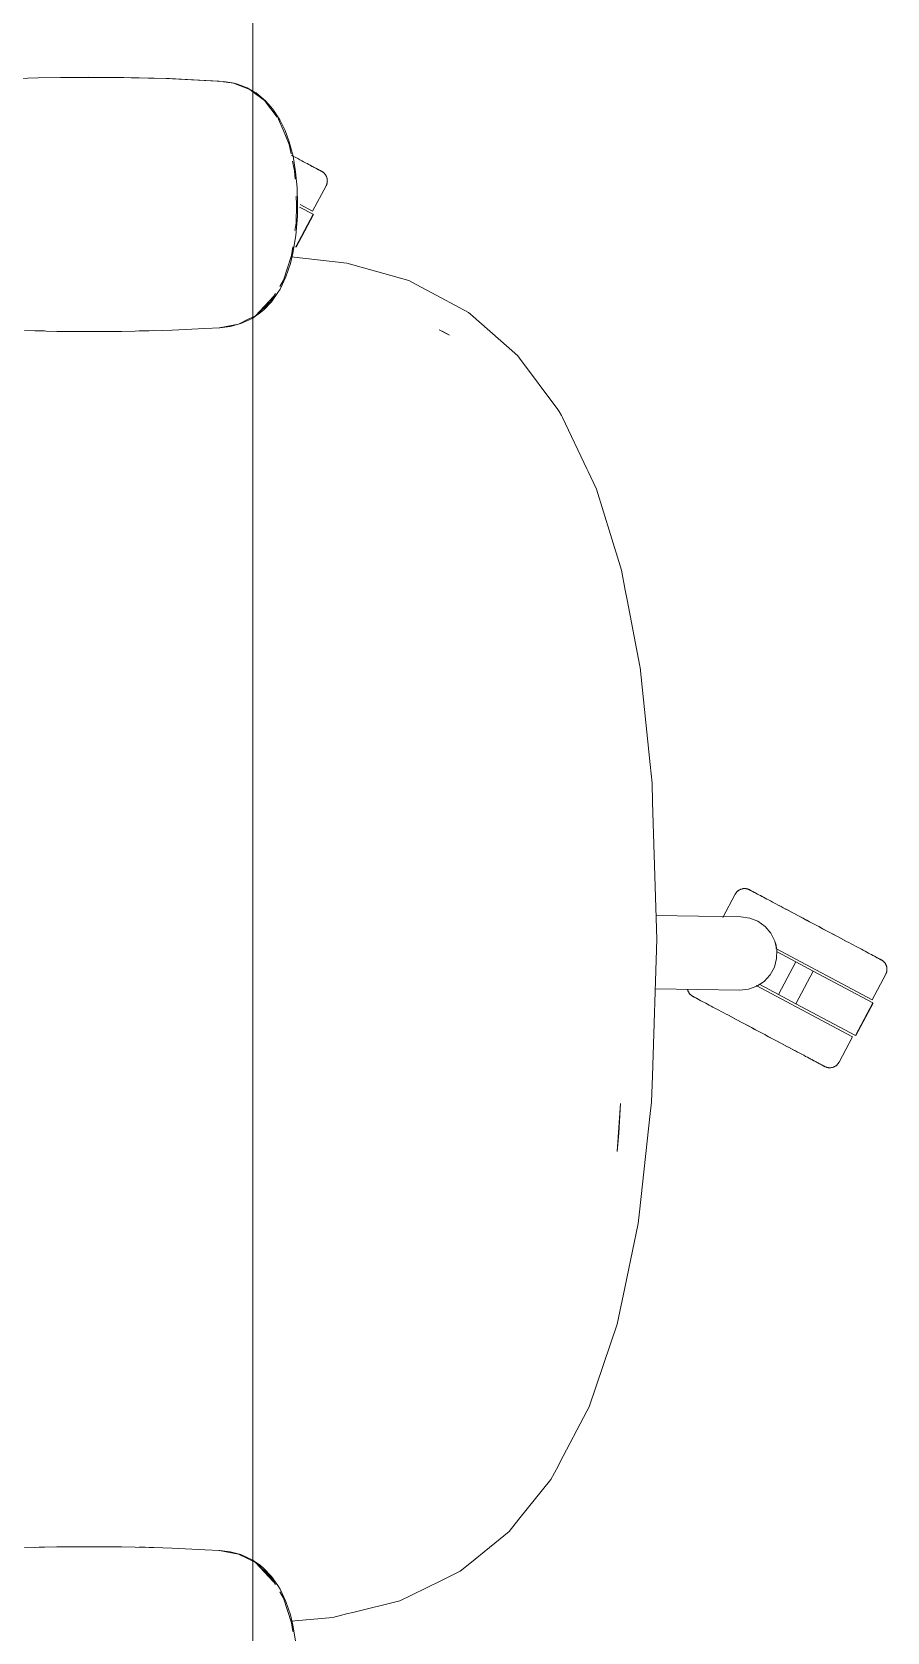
# Model space of a CAD drawing. Header units: millimetres. Extents: x 90978 to 295199, y -4084 to 97293.
# Drawn here: x 198313 to 198639, y 30893 to 31503 of the extents above; entities that cross this region are included whole.
import ezdxf

# ---------------------------------------------------------------- set-up
doc = ezdxf.new("R2010")
doc.units = ezdxf.units.MM
doc.header["$MEASUREMENT"] = 0
doc.layers.add('G-IMPT', color=8, linetype='CONTINUOUS', lineweight=9)
doc.layers.add('I-FURN', color=8, linetype='CONTINUOUS', lineweight=9)

msp = doc.modelspace()

# ---------------------------------------------------------------- linework, layer by layer
at = {"layer": 'G-IMPT'}
for p, q in [((198303.36, 31484.77), (198315.12, 31485.16)), ((198323.54, 31485.33), (198315.12, 31485.16)), ((198323.54, 31485.33), (198334.33, 31485.42)), ((198323.54, 31485.33), (198343.73, 31485.37)), ((198323.54, 31485.33), (198353.56, 31485.21)), ((198353.56, 31485.21), (198334.33, 31485.42)), ((198343.73, 31485.37), (198353.56, 31485.21)), ((198343.73, 31485.37), (198365.12, 31484.87)), ((198343.73, 31485.37), (198363.91, 31484.91)), ((198343.73, 31485.33), (198345.76, 31485.35)), ((198345.76, 31485.35), (198347.68, 31485.28)), ((198353.56, 31485.21), (198365.12, 31484.87)), ((198365.12, 31484.87), (198363.91, 31484.91)), ((198363.91, 31484.91), (198385.7, 31483.82)), ((198363.91, 31484.91), (198384.09, 31483.93)), ((198365.12, 31484.87), (198385.7, 31483.82)), ((198385.7, 31483.82), (198384.09, 31483.93)), ((198385.7, 31483.82), (198387.34, 31483.57)), ((198389.56, 31483.11), (198385.71, 31483.69)), ((198389.74, 31483.13), (198387.34, 31483.57)), ((198389.56, 31483.11), (198395.76, 31480.7)), ((198389.74, 31483.13), (198391.08, 31482.76)), ((198394.73, 31481.36), (198391.08, 31482.76)), ((198394.73, 31481.36), (198396.96, 31480.09)), ((198395.76, 31480.7), (198396.96, 31479.8)), ((198396.96, 31480.09), (198398.16, 31479.41)), ((198396.96, 31479.8), (198401.38, 31476.53)), ((198398.16, 31479.41), (198401.9, 31476.33)), ((198401.38, 31476.53), (198406.23, 31470.22)), ((198404.57, 31473.29), (198401.9, 31476.33)), ((198407.22, 31469.24), (198404.57, 31473.29)), ((198406.6, 31469.74), (198408.44, 31465.35)), ((198407.22, 31469.24), (198409.2, 31465.17)), ((198410.77, 31459.72), (198408.44, 31465.35)), ((198410.79, 31460.84), (198409.2, 31465.17)), ((198410.77, 31459.72), (198411.47, 31456.26)), ((198410.79, 31460.84), (198412.22, 31455.36)), ((198412.04, 31453.49), (198412.8, 31449.76)), ((198413.22, 31449.42), (198412.22, 31455.36)), ((198412.8, 31449.76), (198413, 31446.56)), ((198413.22, 31449.42), (198413.79, 31443.27)), ((198413.97, 31436.93), (198413.79, 31443.27)), ((198413.36, 31429.77), (198413.59, 31436.93)), ((198413.4, 31440.04), (198413.59, 31436.93)), ((198413.88, 31432.43), (198413.97, 31436.93)), ((198413.36, 31429.77), (198412.97, 31426.99)), ((198413.88, 31432.43), (198413.3, 31425.11)), ((198412.18, 31418.35), (198413.3, 31425.11)), ((198411.63, 31417.51), (198408.6, 31408.12)), ((198411.21, 31414.42), (198412.18, 31418.35)), ((198411.51, 31417), (198432.79, 31414.59)), ((198412.1, 31420.8), (198411.63, 31417.51)), ((198411.21, 31414.42), (198409.47, 31409.34)), ((198435.05, 31413.95), (198432.79, 31414.59)), ((198435.05, 31413.95), (198456.4, 31407.95)), ((198407.26, 31404.7), (198406.46, 31403.33)), ((198408.6, 31408.12), (198407.14, 31405.67)), ((198409.47, 31409.34), (198407.26, 31404.7)), ((198456.4, 31407.95), (198457.51, 31407.35)), ((198457.51, 31407.35), (198468.75, 31401.34)), ((198404.83, 31401.9), (198397.93, 31394.51)), ((198403.64, 31399.82), (198397.93, 31394.51)), ((198403.42, 31400.28), (198400.34, 31396.74)), ((198401.14, 31396.83), (198404.01, 31399.87)), ((198404.83, 31401.9), (198403.55, 31400.43)), ((198405.53, 31402.97), (198403.64, 31399.82)), ((198404.01, 31399.87), (198406.46, 31403.33)), ((198468.75, 31401.34), (198479.18, 31395.76)), ((198395.69, 31393.41), (198391.44, 31391.31)), ((198396.6, 31393.49), (198392.28, 31391.5)), ((198395.69, 31393.41), (198396.96, 31394.03)), ((198396.6, 31393.49), (198399.82, 31395.69)), ((198397.1, 31394.1), (198397.93, 31394.51)), ((198397.93, 31394.51), (198400.34, 31396.74)), ((198401.14, 31396.83), (198399.82, 31395.69)), ((198479.85, 31395.17), (198479.18, 31395.76)), ((198494.64, 31382.15), (198479.85, 31395.17)), ((198322.18, 31388.56), (198309.87, 31388.86)), ((198313.74, 31388.78), (198315.4, 31388.7)), ((198315.4, 31388.7), (198317.53, 31388.7)), ((198322.18, 31388.56), (198327.65, 31388.49)), ((198342.37, 31388.48), (198327.65, 31388.49)), ((198346.88, 31388.53), (198342.37, 31388.48)), ((198346.88, 31388.53), (198362.55, 31388.91)), ((198353.6, 31388.71), (198355.82, 31388.71)), ((198359.15, 31388.85), (198355.82, 31388.71)), ((198362.55, 31388.91), (198366.09, 31389.04)), ((198378.65, 31389.65), (198366.09, 31389.04)), ((198378.65, 31389.65), (198384.32, 31389.93)), ((198391.44, 31391.31), (198384.09, 31389.93)), ((198384.32, 31389.93), (198388.32, 31390.43)), ((198388.32, 31390.43), (198392.28, 31391.5)), ((198469.59, 31388.32), (198467.99, 31389.1)), ((198471.88, 31387.15), (198467.99, 31389.1)), ((198471.88, 31387.15), (198469.59, 31388.32)), ((198494.64, 31382.15), (198497.9, 31379.28)), ((198498.62, 31378.31), (198497.9, 31379.28)), ((198513.19, 31358.82), (198498.62, 31378.31)), ((198513.19, 31358.82), (198513.65, 31358.05)), ((198513.65, 31358.05), (198514.59, 31356.47)), ((198515.01, 31355.76), (198514.59, 31356.47)), ((198515.01, 31355.76), (198524.28, 31336.12)), ((198524.28, 31336.12), (198524.71, 31335.2)), ((198527.9, 31328.44), (198524.71, 31335.2)), ((198527.9, 31328.44), (198533.22, 31311.17)), ((198533.22, 31311.17), (198537.42, 31297.56)), ((198537.42, 31297.56), (198538.88, 31289.96)), ((198539.58, 31286.29), (198538.88, 31289.96)), ((198539.58, 31286.29), (198544.45, 31260.91)), ((198544.54, 31260.45), (198544.45, 31260.91)), ((198544.54, 31260.45), (198548.36, 31223.46)), ((198548.36, 31223.46), (198549.09, 31216.39)), ((198549.31, 31209.13), (198549.09, 31216.39)), ((198550.93, 31156.97), (198549.31, 31209.13)), ((198549.23, 31104.79), (198550.93, 31156.97)), ((198549.23, 31104.79), (198548.9, 31094.84)), ((198537.02, 31094.31), (198535.77, 31076.03)), ((198537.02, 31094.31), (198536.38, 31082.97)), ((198548.42, 31090.47), (198548.9, 31094.84)), ((198548.42, 31090.47), (198544.29, 31053.03)), ((198535.77, 31076.03), (198536.38, 31082.97)), ((198543.8, 31048.61), (198544.29, 31053.03)), ((198539.46, 31027.67), (198543.8, 31048.61)), ((198539.46, 31027.67), (198538.69, 31023.99)), ((198538.69, 31023.99), (198535.82, 31010.16)), ((198533.3, 31002.73), (198535.82, 31010.16)), ((198533.3, 31002.73), (198525.16, 30978.64)), ((198524.28, 30976.98), (198525.16, 30978.64)), ((198513.98, 30957.47), (198524.28, 30976.98)), ((198510.55, 30950.97), (198513.26, 30956.1)), ((198513.98, 30957.47), (198513.26, 30956.1)), ((198510.55, 30950.97), (198498.34, 30935.83)), ((198494.58, 30931.17), (198498.34, 30935.83)), ((198479.63, 30919), (198494.58, 30931.17)), ((198322.18, 30925.3), (198309.87, 30925.01)), ((198313.74, 30925.09), (198315.4, 30925.17)), ((198315.4, 30925.17), (198317.53, 30925.17)), ((198322.18, 30925.3), (198327.65, 30925.38)), ((198342.37, 30925.38), (198327.65, 30925.38)), ((198346.88, 30925.33), (198342.37, 30925.38)), ((198346.88, 30925.33), (198362.55, 30924.95)), ((198353.6, 30925.16), (198355.82, 30925.16)), ((198359.15, 30925.01), (198355.82, 30925.16)), ((198362.55, 30924.95), (198366.09, 30924.83)), ((198378.65, 30924.21), (198366.09, 30924.83)), ((198378.65, 30924.21), (198384.32, 30923.93)), ((198391.44, 30922.56), (198384.09, 30923.93)), ((198384.32, 30923.93), (198388.32, 30923.43)), ((198388.32, 30923.43), (198392.28, 30922.36)), ((198395.69, 30920.46), (198391.44, 30922.56)), ((198396.6, 30920.38), (198392.28, 30922.36)), ((198395.69, 30920.46), (198396.96, 30919.83)), ((198396.6, 30920.38), (198399.82, 30918.18)), ((198397.1, 30919.77), (198397.93, 30919.35)), ((198397.93, 30919.35), (198400.34, 30917.12)), ((198404.83, 30911.96), (198397.93, 30919.35)), ((198403.64, 30914.05), (198397.93, 30919.35)), ((198401.14, 30917.04), (198399.82, 30918.18)), ((198403.42, 30913.59), (198400.34, 30917.12)), ((198401.14, 30917.04), (198404.01, 30914)), ((198479.63, 30919), (198475.98, 30916.02)), ((198404.83, 30911.96), (198403.55, 30913.43)), ((198405.53, 30910.9), (198403.64, 30914.05)), ((198404.01, 30914), (198406.46, 30910.54)), ((198457.35, 30906.85), (198468.81, 30912.5)), ((198475.98, 30916.02), (198468.81, 30912.5)), ((198407.26, 30909.17), (198406.46, 30910.54)), ((198408.6, 30905.75), (198407.14, 30908.2)), ((198409.47, 30904.53), (198407.26, 30909.17)), ((198411.63, 30896.36), (198408.6, 30905.75)), ((198452.98, 30904.7), (198435.04, 30900.3)), ((198457.35, 30906.85), (198452.98, 30904.7)), ((198411.21, 30899.44), (198409.47, 30904.53)), ((198411.21, 30899.44), (198412.18, 30895.52)), ((198427.38, 30898.42), (198432.67, 30899.72)), ((198435.04, 30900.3), (198432.67, 30899.72)), ((198411.5, 30896.98), (198427.38, 30898.42)), ((198412.1, 30893.06), (198411.63, 30896.36)), ((198412.18, 30895.52), (198413.3, 30888.75))]:
    msp.add_line(p, q, dxfattribs=at)
at = {"layer": 'I-FURN'}
for p, q in [((198396.96, 32162.73), (198396.96, 30562.73)), ((198396.96, 30562.73), (198396.96, 32162.73)), ((198412.45, 31455.23), (198411.61, 31455.68)), ((198413.26, 31454.8), (198412.45, 31455.23)), ((198414.05, 31454.38), (198413.26, 31454.8)), ((198414.81, 31453.98), (198414.05, 31454.38)), ((198415.54, 31453.59), (198414.81, 31453.98)), ((198416.25, 31453.21), (198415.54, 31453.59)), ((198416.93, 31452.85), (198416.25, 31453.21)), ((198417.58, 31452.51), (198416.93, 31452.85)), ((198418.19, 31452.18), (198417.58, 31452.51)), ((198418.78, 31451.87), (198418.19, 31452.18)), ((198418.47, 31452.03), (198419.03, 31451.73)), ((198419.33, 31451.58), (198418.78, 31451.87)), ((198419.03, 31451.73), (198419.57, 31451.45)), ((198419.85, 31451.3), (198419.33, 31451.58)), ((198419.57, 31451.45), (198420.07, 31451.18)), ((198420.33, 31451.04), (198419.85, 31451.3)), ((198420.07, 31451.18), (198420.54, 31450.93)), ((198420.77, 31450.81), (198420.33, 31451.04)), ((198420.54, 31450.93), (198420.97, 31450.7)), ((198421.18, 31450.59), (198420.77, 31450.81)), ((198420.97, 31450.7), (198421.36, 31450.5)), ((198421.56, 31450.39), (198421.18, 31450.59)), ((198421.36, 31450.5), (198421.72, 31450.31)), ((198421.89, 31450.21), (198421.56, 31450.39)), ((198421.72, 31450.31), (198422.03, 31450.14)), ((198422.19, 31450.05), (198421.89, 31450.21)), ((198422.03, 31450.14), (198422.31, 31449.99)), ((198422.45, 31449.92), (198422.19, 31450.05)), ((198422.31, 31449.99), (198422.55, 31449.86)), ((198422.67, 31449.8), (198422.45, 31449.92)), ((198422.55, 31449.86), (198422.75, 31449.75)), ((198422.85, 31449.7), (198422.67, 31449.8)), ((198422.75, 31449.75), (198422.92, 31449.67)), ((198422.99, 31449.63), (198422.85, 31449.7)), ((198422.92, 31449.67), (198423.04, 31449.6)), ((198423.09, 31449.58), (198422.99, 31449.63)), ((198423.04, 31449.6), (198423.12, 31449.56)), ((198423.15, 31449.54), (198423.09, 31449.58)), ((198423.12, 31449.56), (198423.16, 31449.54)), ((198423.17, 31449.53), (198423.15, 31449.54)), ((198423.16, 31449.54), (198423.17, 31449.53)), ((198423.17, 31449.53), (198423.31, 31449.46)), ((198423.31, 31449.46), (198423.45, 31449.37)), ((198423.45, 31449.37), (198423.58, 31449.28)), ((198423.58, 31449.28), (198423.71, 31449.19)), ((198423.71, 31449.19), (198423.84, 31449.09)), ((198423.84, 31449.09), (198423.96, 31448.98)), ((198423.96, 31448.98), (198424.08, 31448.87)), ((198424.08, 31448.87), (198424.19, 31448.76)), ((198424.19, 31448.76), (198424.3, 31448.64)), ((198424.3, 31448.64), (198424.4, 31448.52)), ((198424.4, 31448.52), (198424.5, 31448.39)), ((198424.5, 31448.39), (198424.6, 31448.26)), ((198424.6, 31448.26), (198424.69, 31448.12)), ((198424.69, 31448.12), (198424.77, 31447.99)), ((198424.77, 31447.99), (198424.85, 31447.84)), ((198424.85, 31447.84), (198424.92, 31447.7)), ((198424.92, 31447.7), (198424.98, 31447.55)), ((198424.98, 31447.55), (198425.04, 31447.4)), ((198425.04, 31447.4), (198425.1, 31447.25)), ((198419.68, 31434.4), (198424.83, 31444.08)), ((198424.85, 31444.12), (198424.83, 31444.08)), ((198424.93, 31444.27), (198424.85, 31444.12)), ((198424.99, 31444.41), (198424.93, 31444.27)), ((198425.05, 31444.56), (198424.99, 31444.41)), ((198425.1, 31444.72), (198425.05, 31444.56)), ((198425.1, 31447.25), (198425.15, 31447.1)), ((198425.15, 31444.87), (198425.1, 31444.72)), ((198425.15, 31447.1), (198425.19, 31446.94)), ((198425.19, 31445.03), (198425.15, 31444.87)), ((198425.19, 31446.94), (198425.22, 31446.78)), ((198425.23, 31445.18), (198425.19, 31445.03)), ((198425.22, 31446.78), (198425.25, 31446.63)), ((198425.26, 31445.34), (198425.23, 31445.18)), ((198425.25, 31446.63), (198425.28, 31446.47)), ((198425.28, 31445.5), (198425.26, 31445.34)), ((198425.28, 31446.47), (198425.29, 31446.31)), ((198425.29, 31445.66), (198425.28, 31445.5)), ((198425.29, 31446.31), (198425.3, 31446.14)), ((198425.3, 31445.82), (198425.29, 31445.66)), ((198425.3, 31446.14), (198425.31, 31445.98)), ((198425.31, 31445.98), (198425.3, 31445.82)), ((198414.67, 31435.93), (198419.87, 31433.17)), ((198414.95, 31436.91), (198419.68, 31434.4)), ((198419.87, 31433.17), (198413.3, 31420.81)), ((198413.47, 31420.71), (198420.04, 31433.08)), ((198413.3, 31420.81), (198413.2, 31420.86)), ((198580.8, 31174.05), (198576.1, 31165.21)), ((198580.8, 31174.05), (198580.88, 31174.19)), ((198580.88, 31174.19), (198580.96, 31174.33)), ((198580.96, 31174.33), (198581.05, 31174.47)), ((198581.05, 31174.47), (198581.15, 31174.6)), ((198581.15, 31174.6), (198581.25, 31174.72)), ((198581.25, 31174.72), (198581.35, 31174.84)), ((198581.35, 31174.84), (198581.46, 31174.96)), ((198581.46, 31174.96), (198581.58, 31175.08)), ((198581.58, 31175.08), (198581.7, 31175.19)), ((198581.7, 31175.19), (198581.82, 31175.29)), ((198581.82, 31175.29), (198581.95, 31175.39)), ((198581.95, 31175.39), (198582.08, 31175.48)), ((198582.08, 31175.48), (198582.21, 31175.57)), ((198582.21, 31175.57), (198582.35, 31175.65)), ((198582.35, 31175.65), (198582.49, 31175.73)), ((198582.49, 31175.73), (198582.64, 31175.8)), ((198582.64, 31175.8), (198582.78, 31175.87)), ((198582.78, 31175.87), (198582.93, 31175.93)), ((198582.93, 31175.93), (198583.08, 31175.98)), ((198583.08, 31175.98), (198583.24, 31176.03)), ((198583.24, 31176.03), (198583.39, 31176.07)), ((198583.39, 31176.07), (198583.55, 31176.11)), ((198583.55, 31176.11), (198583.71, 31176.14)), ((198583.71, 31176.14), (198583.87, 31176.16)), ((198583.87, 31176.16), (198584.03, 31176.18)), ((198584.03, 31176.18), (198584.19, 31176.19)), ((198584.19, 31176.19), (198584.35, 31176.19)), ((198584.35, 31176.19), (198584.51, 31176.19)), ((198584.51, 31176.19), (198584.67, 31176.18)), ((198584.67, 31176.18), (198584.83, 31176.16)), ((198584.83, 31176.16), (198584.99, 31176.14)), ((198584.99, 31176.14), (198585.15, 31176.11)), ((198585.15, 31176.11), (198585.31, 31176.08)), ((198585.31, 31176.08), (198585.47, 31176.04)), ((198585.47, 31176.04), (198585.62, 31175.99)), ((198585.62, 31175.99), (198585.77, 31175.94)), ((198585.77, 31175.94), (198585.92, 31175.88)), ((198585.92, 31175.88), (198586.07, 31175.81)), ((198586.07, 31175.81), (198586.21, 31175.74)), ((198586.21, 31175.74), (198586.25, 31175.72)), ((198586.25, 31175.72), (198586.27, 31175.71)), ((198586.26, 31175.72), (198586.25, 31175.72)), ((198586.3, 31175.69), (198586.26, 31175.72)), ((198586.27, 31175.71), (198586.33, 31175.68)), ((198586.38, 31175.65), (198586.3, 31175.69)), ((198586.33, 31175.68), (198586.43, 31175.62)), ((198586.5, 31175.59), (198586.38, 31175.65)), ((198586.43, 31175.62), (198586.57, 31175.55)), ((198586.67, 31175.5), (198586.5, 31175.59)), ((198586.57, 31175.55), (198586.75, 31175.45)), ((198586.87, 31175.39), (198586.67, 31175.5)), ((198586.75, 31175.45), (198586.97, 31175.34)), ((198587.11, 31175.26), (198586.87, 31175.39)), ((198586.97, 31175.34), (198587.23, 31175.2)), ((198587.39, 31175.12), (198587.11, 31175.26)), ((198587.23, 31175.2), (198587.53, 31175.04)), ((198587.7, 31174.95), (198587.39, 31175.12)), ((198587.53, 31175.04), (198587.86, 31174.86)), ((198588.06, 31174.76), (198587.7, 31174.95)), ((198587.86, 31174.86), (198588.24, 31174.66)), ((198588.45, 31174.55), (198588.06, 31174.76)), ((198588.24, 31174.66), (198588.65, 31174.45)), ((198588.88, 31174.32), (198588.45, 31174.55)), ((198588.65, 31174.45), (198589.09, 31174.21)), ((198589.35, 31174.07), (198588.88, 31174.32)), ((198589.09, 31174.21), (198589.57, 31173.95)), ((198589.85, 31173.81), (198589.35, 31174.07)), ((198589.57, 31173.95), (198590.09, 31173.68)), ((198590.38, 31173.52), (198589.85, 31173.81)), ((198590.09, 31173.68), (198590.64, 31173.39)), ((198590.95, 31173.22), (198590.38, 31173.52)), ((198590.64, 31173.39), (198591.23, 31173.07)), ((198591.56, 31172.9), (198590.95, 31173.22)), ((198592.19, 31172.56), (198591.56, 31172.9)), ((198592.85, 31172.21), (198592.19, 31172.56)), ((198593.55, 31171.84), (198592.85, 31172.21)), ((198594.27, 31171.46), (198593.55, 31171.84)), ((198595.02, 31171.06), (198594.27, 31171.46)), ((198595.8, 31170.65), (198595.02, 31171.06)), ((198596.6, 31170.22), (198595.8, 31170.65)), ((198597.42, 31169.78), (198596.6, 31170.22)), ((198596.97, 31170.02), (198597.81, 31169.58)), ((198598.27, 31169.33), (198597.42, 31169.78)), ((198597.81, 31169.58), (198598.66, 31169.12)), ((198599.14, 31168.87), (198598.27, 31169.33)), ((198598.66, 31169.12), (198599.54, 31168.65)), ((198600.02, 31168.4), (198599.14, 31168.87)), ((198599.54, 31168.65), (198600.44, 31168.18)), ((198600.93, 31167.92), (198600.02, 31168.4)), ((198600.44, 31168.18), (198601.35, 31167.69)), ((198601.85, 31167.43), (198600.93, 31167.92)), ((198601.35, 31167.69), (198602.28, 31167.2)), ((198602.79, 31166.93), (198601.85, 31167.43)), ((198602.28, 31167.2), (198603.22, 31166.7)), ((198603.74, 31166.42), (198602.79, 31166.93)), ((198550.65, 31165.99), (198582.99, 31165.43)), ((198582.99, 31165.43), (198586.33, 31164.96)), ((198586.33, 31164.96), (198589.46, 31163.71)), ((198589.46, 31163.71), (198592.21, 31161.75)), ((198592.21, 31161.75), (198594.4, 31159.19)), ((198603.22, 31166.7), (198604.18, 31166.19)), ((198604.7, 31165.91), (198603.74, 31166.42)), ((198604.18, 31166.19), (198605.15, 31165.67)), ((198605.68, 31165.39), (198604.7, 31165.91)), ((198605.15, 31165.67), (198606.13, 31165.15)), ((198606.66, 31164.87), (198605.68, 31165.39)), ((198606.13, 31165.15), (198607.12, 31164.63)), ((198607.65, 31164.34), (198606.66, 31164.87)), ((198607.12, 31164.63), (198608.11, 31164.1)), ((198608.65, 31163.81), (198607.65, 31164.34)), ((198608.11, 31164.1), (198609.11, 31163.57)), ((198609.65, 31163.28), (198608.65, 31163.81)), ((198609.11, 31163.57), (198610.11, 31163.03)), ((198610.66, 31162.74), (198609.65, 31163.28)), ((198610.11, 31163.03), (198611.12, 31162.5)), ((198611.66, 31162.21), (198610.66, 31162.74)), ((198611.12, 31162.5), (198612.12, 31161.96)), ((198612.67, 31161.68), (198611.66, 31162.21)), ((198612.12, 31161.96), (198613.13, 31161.43)), ((198613.67, 31161.14), (198612.67, 31161.68)), ((198613.13, 31161.43), (198614.13, 31160.9)), ((198614.67, 31160.61), (198613.67, 31161.14)), ((198614.13, 31160.9), (198615.13, 31160.37)), ((198594.4, 31159.19), (198595.91, 31156.17)), ((198595.91, 31156.17), (198596.66, 31152.88)), ((198615.66, 31160.08), (198614.67, 31160.61)), ((198615.13, 31160.37), (198616.12, 31159.84)), ((198616.65, 31159.56), (198615.66, 31160.08)), ((198616.12, 31159.84), (198617.1, 31159.32)), ((198617.63, 31159.04), (198616.65, 31159.56)), ((198617.1, 31159.32), (198618.07, 31158.8)), ((198618.6, 31158.52), (198617.63, 31159.04)), ((198618.07, 31158.8), (198619.04, 31158.29)), ((198619.55, 31158.01), (198618.6, 31158.52)), ((198619.04, 31158.29), (198619.99, 31157.78)), ((198620.5, 31157.51), (198619.55, 31158.01)), ((198619.99, 31157.78), (198620.93, 31157.28)), ((198621.43, 31157.02), (198620.5, 31157.51)), ((198620.93, 31157.28), (198621.85, 31156.79)), ((198622.34, 31156.53), (198621.43, 31157.02)), ((198621.85, 31156.79), (198622.76, 31156.31)), ((198623.24, 31156.05), (198622.34, 31156.53)), ((198624.11, 31155.59), (198623.24, 31156.05)), ((198624.97, 31155.13), (198624.11, 31155.59)), ((198625.81, 31154.69), (198624.97, 31155.13)), ((198626.62, 31154.26), (198625.81, 31154.69)), ((198596.6, 31149.51), (198595.74, 31146.25)), ((198596.32, 31153.38), (198633.04, 31133.85)), ((198596.66, 31152.88), (198596.6, 31149.51)), ((198596.73, 31152.03), (198603.88, 31148.23)), ((198627.41, 31153.84), (198626.62, 31154.26)), ((198628.17, 31153.43), (198627.41, 31153.84)), ((198628.9, 31153.04), (198628.17, 31153.43)), ((198629.61, 31152.67), (198628.9, 31153.04)), ((198630.29, 31152.31), (198629.61, 31152.67)), ((198630.94, 31151.96), (198630.29, 31152.31)), ((198631.55, 31151.63), (198630.94, 31151.96)), ((198632.14, 31151.32), (198631.55, 31151.63)), ((198631.82, 31151.49), (198632.39, 31151.19)), ((198632.69, 31151.03), (198632.14, 31151.32)), ((198632.39, 31151.19), (198632.93, 31150.9)), ((198633.2, 31150.75), (198632.69, 31151.03)), ((198632.93, 31150.9), (198633.43, 31150.63)), ((198633.69, 31150.5), (198633.2, 31150.75)), ((198633.43, 31150.63), (198633.9, 31150.39)), ((198634.13, 31150.26), (198633.69, 31150.5)), ((198633.9, 31150.39), (198634.33, 31150.16)), ((198634.54, 31150.04), (198634.13, 31150.26)), ((198634.33, 31150.16), (198634.72, 31149.95)), ((198634.92, 31149.85), (198634.54, 31150.04)), ((198634.72, 31149.95), (198635.07, 31149.76)), ((198635.25, 31149.67), (198634.92, 31149.85)), ((198635.07, 31149.76), (198635.39, 31149.59)), ((198635.55, 31149.51), (198635.25, 31149.67)), ((198635.39, 31149.59), (198635.67, 31149.44)), ((198635.81, 31149.37), (198635.55, 31149.51)), ((198635.67, 31149.44), (198635.91, 31149.32)), ((198636.03, 31149.25), (198635.81, 31149.37)), ((198635.91, 31149.32), (198636.11, 31149.21)), ((198636.21, 31149.16), (198636.03, 31149.25)), ((198636.11, 31149.21), (198636.28, 31149.12)), ((198636.35, 31149.08), (198636.21, 31149.16)), ((198636.28, 31149.12), (198636.4, 31149.06)), ((198636.45, 31149.03), (198636.35, 31149.08)), ((198636.4, 31149.06), (198636.48, 31149.01)), ((198636.51, 31149), (198636.45, 31149.03)), ((198636.48, 31149.01), (198636.52, 31148.99)), ((198636.53, 31148.99), (198636.51, 31149)), ((198636.52, 31148.99), (198636.53, 31148.99)), ((198636.53, 31148.99), (198636.67, 31148.91)), ((198636.67, 31148.91), (198636.8, 31148.83)), ((198636.8, 31148.83), (198636.94, 31148.74)), ((198636.94, 31148.74), (198637.07, 31148.64)), ((198637.07, 31148.64), (198637.2, 31148.54)), ((198637.2, 31148.54), (198637.32, 31148.44)), ((198594.12, 31143.29), (198591.84, 31140.8)), ((198595.74, 31146.25), (198594.12, 31143.29)), ((198603.88, 31148.23), (198597.31, 31135.87)), ((198603.88, 31148.23), (198610.52, 31144.7)), ((198610.52, 31144.7), (198603.95, 31132.33)), ((198610.52, 31144.7), (198633.23, 31132.62)), ((198633.04, 31133.85), (198638.19, 31143.54)), ((198637.32, 31148.44), (198637.44, 31148.33)), ((198637.44, 31148.33), (198637.55, 31148.21)), ((198637.55, 31148.21), (198637.66, 31148.09)), ((198637.66, 31148.09), (198637.76, 31147.97)), ((198637.76, 31147.97), (198637.86, 31147.84)), ((198637.86, 31147.84), (198637.96, 31147.71)), ((198637.96, 31147.71), (198638.04, 31147.58)), ((198638.04, 31147.58), (198638.13, 31147.44)), ((198638.13, 31147.44), (198638.21, 31147.3)), ((198638.21, 31143.58), (198638.19, 31143.54)), ((198638.21, 31147.3), (198638.28, 31147.15)), ((198638.28, 31143.72), (198638.21, 31143.58)), ((198638.28, 31147.15), (198638.34, 31147.01)), ((198638.35, 31143.87), (198638.28, 31143.72)), ((198638.34, 31147.01), (198638.4, 31146.86)), ((198638.41, 31144.02), (198638.35, 31143.87)), ((198638.4, 31146.86), (198638.46, 31146.71)), ((198638.46, 31144.17), (198638.41, 31144.02)), ((198638.46, 31146.71), (198638.51, 31146.55)), ((198638.51, 31144.32), (198638.46, 31144.17)), ((198638.51, 31146.55), (198638.55, 31146.4)), ((198638.55, 31144.48), (198638.51, 31144.32)), ((198638.55, 31146.4), (198638.58, 31146.24)), ((198638.59, 31144.64), (198638.55, 31144.48)), ((198638.58, 31146.24), (198638.61, 31146.08)), ((198638.61, 31144.8), (198638.59, 31144.64)), ((198638.61, 31146.08), (198638.63, 31145.92)), ((198638.64, 31144.96), (198638.61, 31144.8)), ((198638.63, 31145.92), (198638.65, 31145.76)), ((198638.65, 31145.12), (198638.64, 31144.96)), ((198638.65, 31145.76), (198638.66, 31145.6)), ((198638.66, 31145.28), (198638.65, 31145.12)), ((198638.66, 31145.6), (198638.66, 31145.44)), ((198638.66, 31145.44), (198638.66, 31145.28)), ((198582.5, 31137.45), (198550.31, 31138.01)), ((198562.64, 31137.7), (198562.6, 31137.85)), ((198562.68, 31137.54), (198562.64, 31137.7)), ((198562.73, 31137.39), (198562.68, 31137.54)), ((198562.78, 31137.23), (198562.73, 31137.39)), ((198562.84, 31137.09), (198562.78, 31137.23)), ((198562.91, 31136.94), (198562.84, 31137.09)), ((198562.98, 31136.79), (198562.91, 31136.94)), ((198563.06, 31136.65), (198562.98, 31136.79)), ((198563.14, 31136.51), (198563.06, 31136.65)), ((198563.23, 31136.38), (198563.14, 31136.51)), ((198563.32, 31136.25), (198563.23, 31136.38)), ((198585.86, 31137.8), (198582.5, 31137.45)), ((198589.03, 31138.94), (198585.86, 31137.8)), ((198588.78, 31139.26), (198625.53, 31119.72)), ((198591.84, 31140.8), (198589.03, 31138.94)), ((198597.31, 31135.87), (198590.16, 31139.66)), ((198563.42, 31136.12), (198563.32, 31136.25)), ((198563.52, 31136), (198563.42, 31136.12)), ((198563.63, 31135.88), (198563.52, 31136)), ((198563.75, 31135.77), (198563.63, 31135.88)), ((198563.86, 31135.66), (198563.75, 31135.77)), ((198563.99, 31135.55), (198563.86, 31135.66)), ((198564.11, 31135.45), (198563.99, 31135.55)), ((198564.24, 31135.36), (198564.11, 31135.45)), ((198564.38, 31135.27), (198564.24, 31135.36)), ((198564.52, 31135.18), (198564.38, 31135.27)), ((198564.66, 31135.1), (198564.52, 31135.18)), ((198564.7, 31135.08), (198564.66, 31135.1)), ((198564.66, 31135.1), (198564.66, 31135.1)), ((198564.66, 31135.1), (198564.68, 31135.09)), ((198564.68, 31135.09), (198564.74, 31135.06)), ((198564.79, 31135.04), (198564.7, 31135.08)), ((198564.74, 31135.06), (198564.84, 31135.01)), ((198564.91, 31134.97), (198564.79, 31135.04)), ((198564.84, 31135.01), (198564.98, 31134.93)), ((198565.07, 31134.88), (198564.91, 31134.97)), ((198564.98, 31134.93), (198565.16, 31134.84)), ((198565.27, 31134.78), (198565.07, 31134.88)), ((198565.16, 31134.84), (198565.38, 31134.72)), ((198565.51, 31134.65), (198565.27, 31134.78)), ((198565.38, 31134.72), (198565.64, 31134.58)), ((198565.79, 31134.5), (198565.51, 31134.65)), ((198565.64, 31134.58), (198565.93, 31134.43)), ((198566.11, 31134.33), (198565.79, 31134.5)), ((198565.93, 31134.43), (198566.27, 31134.25)), ((198566.46, 31134.14), (198566.11, 31134.33)), ((198566.27, 31134.25), (198566.64, 31134.05)), ((198566.86, 31133.93), (198566.46, 31134.14)), ((198566.64, 31134.05), (198567.05, 31133.83)), ((198567.29, 31133.71), (198566.86, 31133.93)), ((198567.05, 31133.83), (198567.5, 31133.59)), ((198567.75, 31133.46), (198567.29, 31133.71)), ((198567.5, 31133.59), (198567.98, 31133.34)), ((198568.25, 31133.19), (198567.75, 31133.46)), ((198567.98, 31133.34), (198568.5, 31133.06)), ((198568.79, 31132.91), (198568.25, 31133.19)), ((198568.5, 31133.06), (198569.05, 31132.77)), ((198569.36, 31132.6), (198568.79, 31132.91)), ((198569.05, 31132.77), (198569.63, 31132.46)), ((198569.63, 31132.46), (198570.25, 31132.13)), ((198570.25, 31132.13), (198570.9, 31131.79)), ((198570.9, 31131.79), (198571.57, 31131.43)), ((198571.57, 31131.43), (198572.28, 31131.05)), ((198572.28, 31131.05), (198573.02, 31130.66)), ((198573.02, 31130.66), (198573.78, 31130.25)), ((198573.78, 31130.25), (198574.56, 31129.84)), ((198603.95, 31132.33), (198597.31, 31135.87)), ((198626.65, 31120.26), (198603.95, 31132.33)), ((198633.23, 31132.62), (198626.65, 31120.26)), ((198626.83, 31120.17), (198633.4, 31132.53)), ((198574.56, 31129.84), (198575.38, 31129.4)), ((198575.38, 31129.4), (198576.21, 31128.96)), ((198576.21, 31128.96), (198577.07, 31128.5)), ((198577.07, 31128.5), (198577.95, 31128.04)), ((198577.95, 31128.04), (198578.84, 31127.56)), ((198579.33, 31127.3), (198578.43, 31127.78)), ((198578.84, 31127.56), (198579.76, 31127.08)), ((198580.26, 31126.81), (198579.33, 31127.3)), ((198579.76, 31127.08), (198580.68, 31126.58)), ((198581.19, 31126.31), (198580.26, 31126.81)), ((198580.68, 31126.58), (198581.63, 31126.08)), ((198582.14, 31125.81), (198581.19, 31126.31)), ((198581.63, 31126.08), (198582.59, 31125.57)), ((198583.11, 31125.29), (198582.14, 31125.81)), ((198582.59, 31125.57), (198583.56, 31125.06)), ((198584.08, 31124.78), (198583.11, 31125.29)), ((198583.56, 31125.06), (198584.53, 31124.53)), ((198585.07, 31124.25), (198584.08, 31124.78)), ((198584.53, 31124.53), (198585.52, 31124.01)), ((198586.06, 31123.73), (198585.07, 31124.25)), ((198585.52, 31124.01), (198586.52, 31123.48)), ((198587.05, 31123.2), (198586.06, 31123.73)), ((198586.52, 31123.48), (198587.51, 31122.95)), ((198588.06, 31122.66), (198587.05, 31123.2)), ((198587.51, 31122.95), (198588.52, 31122.42)), ((198589.06, 31122.13), (198588.06, 31122.66)), ((198588.52, 31122.42), (198589.52, 31121.88)), ((198590.07, 31121.59), (198589.06, 31122.13)), ((198589.52, 31121.88), (198590.53, 31121.35)), ((198591.07, 31121.06), (198590.07, 31121.59)), ((198590.53, 31121.35), (198591.53, 31120.81)), ((198592.07, 31120.53), (198591.07, 31121.06)), ((198591.53, 31120.81), (198592.53, 31120.28)), ((198593.07, 31120), (198592.07, 31120.53)), ((198592.53, 31120.28), (198593.53, 31119.75)), ((198594.07, 31119.47), (198593.07, 31120)), ((198593.53, 31119.75), (198594.52, 31119.22)), ((198595.05, 31118.94), (198594.07, 31119.47)), ((198594.52, 31119.22), (198595.5, 31118.7)), ((198596.03, 31118.42), (198595.05, 31118.94)), ((198595.5, 31118.7), (198596.48, 31118.18)), ((198597, 31117.91), (198596.03, 31118.42)), ((198596.48, 31118.18), (198597.44, 31117.67)), ((198620.38, 31110.04), (198625.53, 31119.72)), ((198597.96, 31117.4), (198597, 31117.91)), ((198597.44, 31117.67), (198598.39, 31117.17)), ((198598.9, 31116.9), (198597.96, 31117.4)), ((198598.39, 31117.17), (198599.33, 31116.67)), ((198599.83, 31116.4), (198598.9, 31116.9)), ((198599.33, 31116.67), (198600.25, 31116.18)), ((198600.75, 31115.92), (198599.83, 31116.4)), ((198600.25, 31116.18), (198601.16, 31115.69)), ((198601.64, 31115.44), (198600.75, 31115.92)), ((198601.16, 31115.69), (198602.05, 31115.22)), ((198602.52, 31114.97), (198601.64, 31115.44)), ((198602.05, 31115.22), (198602.92, 31114.76)), ((198603.38, 31114.52), (198602.52, 31114.97)), ((198602.92, 31114.76), (198603.76, 31114.31)), ((198604.21, 31114.07), (198603.38, 31114.52)), ((198603.76, 31114.31), (198604.59, 31113.87)), ((198604.59, 31113.87), (198605.39, 31113.45)), ((198605.39, 31113.45), (198606.16, 31113.03)), ((198606.16, 31113.03), (198606.91, 31112.64)), ((198606.91, 31112.64), (198607.64, 31112.25)), ((198607.64, 31112.25), (198608.33, 31111.88)), ((198608.33, 31111.88), (198608.99, 31111.53)), ((198608.99, 31111.53), (198609.63, 31111.19)), ((198609.63, 31111.19), (198610.23, 31110.87)), ((198610.54, 31110.71), (198609.96, 31111.02)), ((198610.23, 31110.87), (198610.8, 31110.57)), ((198611.09, 31110.41), (198610.54, 31110.71)), ((198610.8, 31110.57), (198611.33, 31110.29)), ((198611.61, 31110.14), (198611.09, 31110.41)), ((198611.33, 31110.29), (198611.83, 31110.02)), ((198612.09, 31109.88), (198611.61, 31110.14)), ((198611.83, 31110.02), (198612.3, 31109.77)), ((198612.54, 31109.65), (198612.09, 31109.88)), ((198612.3, 31109.77), (198612.73, 31109.54)), ((198612.95, 31109.43), (198612.54, 31109.65)), ((198612.73, 31109.54), (198613.12, 31109.33)), ((198613.32, 31109.23), (198612.95, 31109.43)), ((198613.12, 31109.33), (198613.48, 31109.14)), ((198613.65, 31109.05), (198613.32, 31109.23)), ((198613.48, 31109.14), (198613.8, 31108.98)), ((198613.95, 31108.89), (198613.65, 31109.05)), ((198613.8, 31108.98), (198614.08, 31108.83)), ((198614.21, 31108.76), (198613.95, 31108.89)), ((198614.08, 31108.83), (198614.32, 31108.7)), ((198614.43, 31108.64), (198614.21, 31108.76)), ((198614.32, 31108.7), (198614.52, 31108.59)), ((198614.61, 31108.54), (198614.43, 31108.64)), ((198614.52, 31108.59), (198614.68, 31108.51)), ((198614.75, 31108.47), (198614.61, 31108.54)), ((198614.68, 31108.51), (198614.8, 31108.44)), ((198614.85, 31108.42), (198614.75, 31108.47)), ((198614.8, 31108.44), (198614.88, 31108.4)), ((198614.91, 31108.38), (198614.85, 31108.42)), ((198614.88, 31108.4), (198614.93, 31108.38)), ((198614.93, 31108.37), (198614.91, 31108.38)), ((198614.93, 31108.38), (198614.93, 31108.37)), ((198614.97, 31108.35), (198614.93, 31108.37)), ((198615.11, 31108.28), (198614.97, 31108.35)), ((198615.26, 31108.22), (198615.11, 31108.28)), ((198615.41, 31108.16), (198615.26, 31108.22)), ((198615.56, 31108.1), (198615.41, 31108.16)), ((198615.72, 31108.06), (198615.56, 31108.1)), ((198615.87, 31108.01), (198615.72, 31108.06)), ((198616.03, 31107.98), (198615.87, 31108.01)), ((198616.19, 31107.95), (198616.03, 31107.98)), ((198616.35, 31107.93), (198616.19, 31107.95)), ((198616.51, 31107.91), (198616.35, 31107.93)), ((198616.67, 31107.9), (198616.51, 31107.91)), ((198616.83, 31107.9), (198616.67, 31107.9)), ((198616.99, 31107.9), (198616.83, 31107.9)), ((198617.15, 31107.91), (198616.99, 31107.9)), ((198617.31, 31107.93), (198617.15, 31107.91)), ((198617.47, 31107.95), (198617.31, 31107.93)), ((198617.63, 31107.98), (198617.47, 31107.95)), ((198617.79, 31108.02), (198617.63, 31107.98)), ((198617.94, 31108.06), (198617.79, 31108.02)), ((198618.1, 31108.11), (198617.94, 31108.06)), ((198618.25, 31108.16), (198618.1, 31108.11)), ((198618.4, 31108.22), (198618.25, 31108.16)), ((198618.55, 31108.29), (198618.4, 31108.22)), ((198618.69, 31108.36), (198618.55, 31108.29)), ((198618.83, 31108.44), (198618.69, 31108.36)), ((198618.97, 31108.52), (198618.83, 31108.44)), ((198619.11, 31108.61), (198618.97, 31108.52)), ((198619.24, 31108.7), (198619.11, 31108.61)), ((198619.36, 31108.8), (198619.24, 31108.7)), ((198619.49, 31108.91), (198619.36, 31108.8)), ((198619.61, 31109.02), (198619.49, 31108.91)), ((198619.72, 31109.13), (198619.61, 31109.02)), ((198619.83, 31109.25), (198619.72, 31109.13)), ((198619.93, 31109.37), (198619.83, 31109.25)), ((198620.03, 31109.5), (198619.93, 31109.37)), ((198620.13, 31109.63), (198620.03, 31109.5)), ((198620.22, 31109.76), (198620.13, 31109.63)), ((198620.3, 31109.9), (198620.22, 31109.76)), ((198620.38, 31110.04), (198620.3, 31109.9))]:
    msp.add_line(p, q, dxfattribs=at)
msp.add_arc((198582.93, 31151.44), 13.81, 12.34734, 17.33603, dxfattribs=at)
msp.add_open_spline([(198596.26, 31155.08), (198596.37, 31154.66), (198596.44, 31154.22), (198596.5, 31153.79)], degree=3, dxfattribs=at)

doc.saveas('drawing.dxf')
